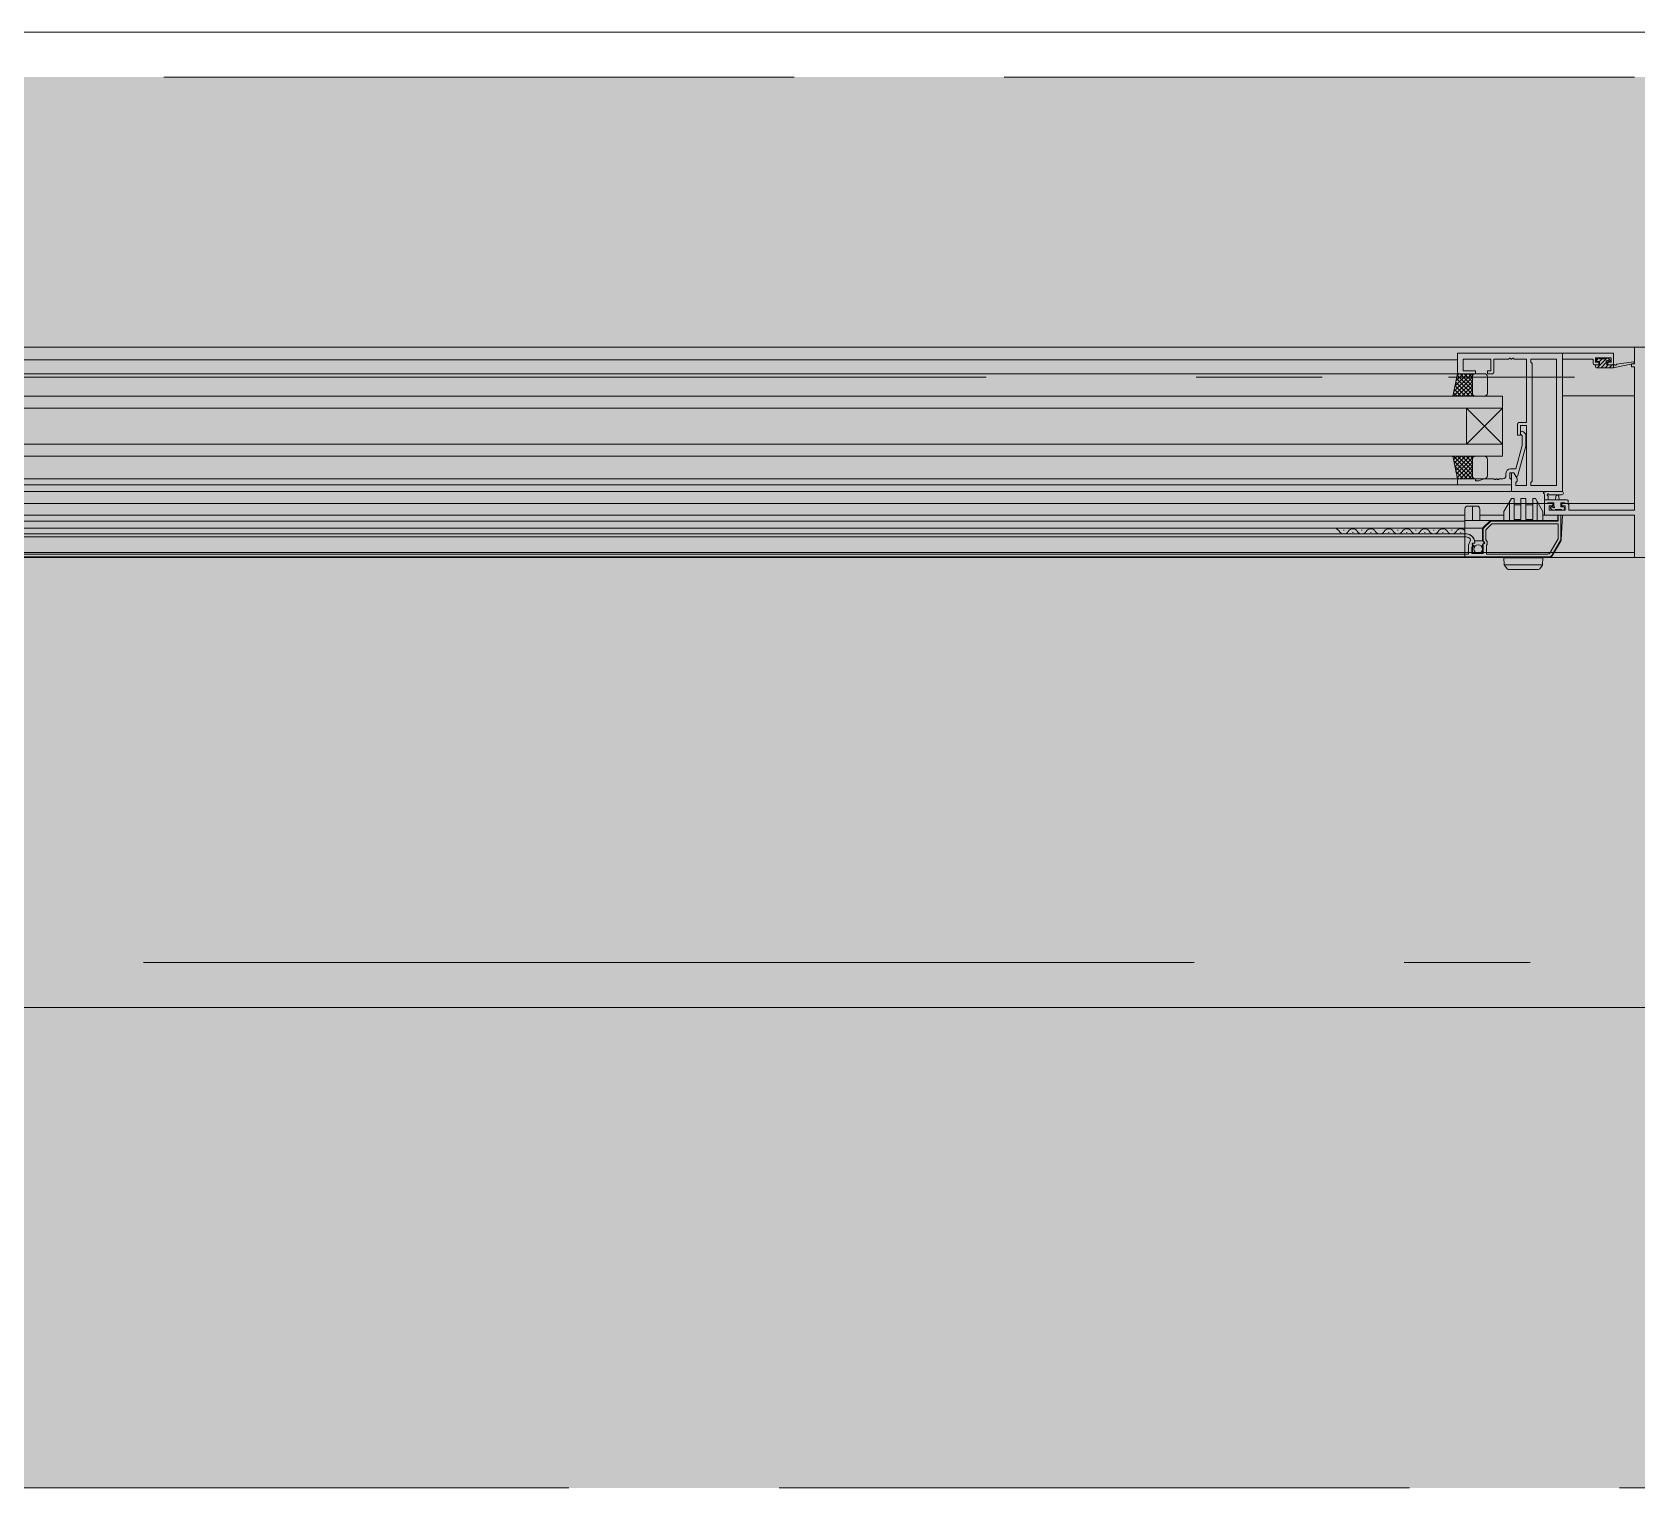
# Model space of a CAD drawing. Units: millimetres at full size. Extents: x -22551 to 92397, y -19340 to 14894.
# Drawn here: x -9652 to -9118, y 6644 to 7129 of the extents above; entities that cross this region are included whole.
import ezdxf

# ---------------------------------------------------------------- set-up
doc = ezdxf.new("R2010")
doc.units = ezdxf.units.MM
doc.header["$LTSCALE"] = 70
doc.linetypes.add('DASHED3', pattern=[4, 3, -1])
doc.linetypes.add('DOUBLE_CHAIN1', pattern=[8.8, 5, -1, 0.6, -0.6, 0.6, -1])
doc.layers.add('1-2_階なし_梁', color=9, linetype='DASHED3', lineweight=15)
doc.layers.add('2-0_通芯', color=7, linetype='Continuous', lineweight=15)

# ---------------------------------------------------------------- blocks, each defined once
blk = doc.blocks.new('グループ部品-125')
at = {"layer": '2-0_通芯'}
for p, q in [((-9118.39, 7024.3), (-9962.89, 7024.3)), ((-9879.39, 7020.1), (-9528.39, 7020.1)), ((-9528.39, 7020.1), (-9177.39, 7020.1)), ((-9177.39, 7022.3), (-9125.39, 7022.3)), ((-9177.39, 7020.1), (-9177.39, 7022.3)), ((-9177.39, 7022.3), (-9177.39, 7016)), ((-9175.46, 7020.37), (-9166.19, 7020.37)), ((-9175.46, 7016.5), (-9175.46, 7020.37)), ((-9166.19, 7020.37), (-9166.19, 7016.5)), ((-9165.19, 7020.37), (-9160.35, 7020.37)), ((-9165.19, 7016), (-9165.19, 7020.37)), ((-9159.43, 7020.37), (-9159.35, 7020.37)), ((-9158.43, 7020.37), (-9154.39, 7020.37)), ((-9154.39, 7020.37), (-9154.39, 6999.2)), ((-9152.89, 7020.37), (-9152.89, 7019.3)), ((-9144.32, 7020.37), (-9152.89, 7020.37)), ((-9144.32, 6978.23), (-9144.32, 7020.37)), ((-9142.39, 7022.3), (-9142.39, 6976.3)), ((-9142.39, 7020.37), (-9132.19, 7020.37)), ((-9142.39, 6976.3), (-9142.39, 7020.37)), ((-9132.19, 7020.37), (-9132.19, 7019)), ((-9131.39, 7020.8), (-9126.19, 7020.8)), ((-9131.39, 7019.3), (-9131.39, 7020.8)), ((-9131.09, 7019.94), (-9130.33, 7020.7)), ((-9131.09, 7019.9), (-9131.09, 7020.4)), ((-9130.83, 7017.5), (-9127.63, 7020.7)), ((-9130.79, 7020.7), (-9130.29, 7020.7)), ((-9130.09, 7020.5), (-9128.09, 7020.5)), ((-9130.08, 7019.6), (-9129.18, 7020.5)), ((-9127.89, 7020.7), (-9127.29, 7020.7)), ((-9127.32, 7019.67), (-9126.73, 7020.26)), ((-9127.08, 7020.61), (-9126.58, 7020.11)), ((-9126.19, 7020.8), (-9126.19, 7019.3)), ((-9125.39, 7019), (-9125.39, 7022.3)), ((-9118.39, 7024.3), (-9093.89, 7024.3)), ((-9118.39, 7018.8), (-9118.39, 7024.3)), ((-9528.39, 7015.5), (-9879.89, 7015.5)), ((-9176.89, 7015.5), (-9528.39, 7015.5)), ((-9177.39, 7015.5), (-9178.89, 7008)), ((-9172.62, 7015.5), (-9178.58, 7009.53)), ((-9174.03, 7015.5), (-9178.23, 7011.3)), ((-9175.45, 7015.5), (-9177.88, 7013.07)), ((-9176.86, 7015.5), (-9177.52, 7014.84)), ((-9172.39, 7009.97), (-9177.48, 7015.06)), ((-9177.39, 7015.5), (-9171.39, 7015.5)), ((-9172.39, 7011.38), (-9176.5, 7015.5)), ((-9171.39, 7016.5), (-9175.46, 7016.5)), ((-9172.39, 7012.8), (-9175.09, 7015.5)), ((-9172.39, 7014.21), (-9173.68, 7015.5)), ((-9172.39, 7008), (-9172.39, 7015.5)), ((-9171.39, 7015.5), (-9171.39, 7016.5)), ((-9168.39, 7015.5), (-9171.39, 7015.5)), ((-9167.39, 7016.5), (-9167.39, 7015.5)), ((-9166.19, 7016.5), (-9167.39, 7016.5)), ((-9167.39, 7015.5), (-9165.69, 7015.5)), ((-9152.89, 7019.3), (-9152.46, 7018.87)), ((-9152.46, 7018.87), (-9152.46, 6979.73)), ((-9131.69, 7018.5), (-9129.99, 7018.5)), ((-9130.29, 7019.3), (-9131.39, 7019.3)), ((-9131.39, 7017.8), (-9131.39, 7018.2)), ((-9131.37, 7018.31), (-9131.2, 7018.48)), ((-9131.09, 7017.5), (-9125.39, 7017.5)), ((-9129.99, 7019.6), (-9130.79, 7019.6)), ((-9130.29, 7018.5), (-9130.29, 7019.3)), ((-9129.99, 7018.5), (-9129.99, 7019.6)), ((-9129.49, 7017.5), (-9127.66, 7019.33)), ((-9128.14, 7017.5), (-9127.14, 7018.5)), ((-9127.59, 7019.14), (-9127.59, 7018.5)), ((-9127.59, 7018.5), (-9125.39, 7018.5)), ((-9127.29, 7019.3), (-9127.29, 7018.5)), ((-9126.19, 7019.3), (-9127.29, 7019.3)), ((-9126.79, 7019.6), (-9127.13, 7019.6)), ((-9126.79, 7017.5), (-9125.79, 7018.5)), ((-9125.44, 7017.5), (-9125.39, 7017.55)), ((-9125.39, 7017.5), (-9118.63, 7018.91)), ((-9125.39, 7018.5), (-9125.3, 7018.51)), ((-9125.39, 7017.5), (-9125.39, 7018.5)), ((-9124.28, 7018.67), (-9118.74, 7019.5)), ((-9119.39, 7018.8), (-9118.39, 7018.8)), ((-9119.39, 7017.8), (-9119.39, 7018.8)), ((-9118.39, 7017.8), (-9119.39, 7017.8)), ((-9118.39, 6970.03), (-9118.39, 7017.8)), ((-9172.39, 7014.31), (-9178.7, 7008)), ((-9176.08, 7008), (-9178.42, 7010.34)), ((-9174.66, 7008), (-9178.18, 7011.52)), ((-9173.25, 7008), (-9177.95, 7012.7)), ((-9172.39, 7008.56), (-9177.71, 7013.88)), ((-9172.39, 7012.9), (-9177.29, 7008)), ((-9172.39, 7011.48), (-9175.87, 7008)), ((-9172.39, 7010.07), (-9174.46, 7008)), ((-9172.39, 7014.5), (-9172.39, 7009)), ((-9167.39, 7009), (-9167.39, 7014.5)), ((-9894.39, 7008), (-9162.39, 7008)), ((-9177.49, 7008), (-9178.66, 7009.17)), ((-9172.39, 7008.66), (-9173.05, 7008)), ((-9171.39, 7008), (-9168.39, 7008)), ((-9162.39, 7008), (-9162.39, 6988)), ((-9142.39, 7008.1), (-9118.39, 7008.1)), ((-9894.39, 7004), (-9162.39, 7004)), ((-9174.39, 6992), (-9162.39, 7004)), ((-9174.39, 7004), (-9162.39, 6992)), ((-9174.39, 6992), (-9174.39, 7004)), ((-9157.39, 6998.7), (-9157.39, 6995)), ((-9154.39, 6999.2), (-9156.89, 6999.2)), ((-9157.39, 6995), (-9156.39, 6995)), ((-9156.39, 6998.2), (-9154.39, 6998.2)), ((-9156.39, 6995), (-9156.39, 6998.2)), ((-9155.79, 6994.85), (-9156.21, 6995.28)), ((-9155.79, 6991.56), (-9155.79, 6994.85)), ((-9155.37, 6996.12), (-9154.59, 6995.35)), ((-9154.59, 6995.35), (-9154.59, 6991.4)), ((-9154.39, 6998.2), (-9154.39, 6978.23)), ((-9162.39, 6992), (-9894.39, 6992)), ((-9894.39, 6988), (-9162.39, 6988)), ((-9177.39, 6980.5), (-9178.89, 6988)), ((-9172.39, 6981.69), (-9178.7, 6988)), ((-9177.49, 6988), (-9178.66, 6986.83)), ((-9176.08, 6988), (-9178.42, 6985.65)), ((-9174.66, 6988), (-9178.18, 6984.48)), ((-9173.25, 6988), (-9177.95, 6983.3)), ((-9172.39, 6983.1), (-9177.29, 6988)), ((-9172.39, 6984.51), (-9175.87, 6988)), ((-9172.39, 6985.93), (-9174.46, 6988)), ((-9172.39, 6987.34), (-9173.05, 6988)), ((-9172.39, 6988), (-9172.39, 6980.5)), ((-9171.39, 6988), (-9168.39, 6988)), ((-9157.87, 6983.8), (-9155.79, 6991.56)), ((-9154.59, 6991.4), (-9157.2, 6981.67)), ((-9172.62, 6980.5), (-9178.58, 6986.46)), ((-9174.03, 6980.5), (-9178.23, 6984.7)), ((-9175.45, 6980.5), (-9177.88, 6982.93)), ((-9172.39, 6987.44), (-9177.71, 6982.12)), ((-9172.39, 6986.03), (-9177.48, 6980.94)), ((-9172.39, 6984.61), (-9176.5, 6980.5)), ((-9172.39, 6983.2), (-9175.09, 6980.5)), ((-9172.39, 6981.5), (-9172.39, 6987)), ((-9167.39, 6987), (-9167.39, 6981.5)), ((-9159.69, 6983.8), (-9157.87, 6983.8)), ((-9897.39, 6978.5), (-9159.39, 6978.5)), ((-9171.39, 6980.5), (-9885.39, 6980.5)), ((-9176.86, 6980.5), (-9177.52, 6981.16)), ((-9177.39, 6978.5), (-9177.39, 6980)), ((-9172.39, 6981.79), (-9173.68, 6980.5)), ((-9171.39, 6980.5), (-9171.39, 6979.8)), ((-9168.39, 6980.5), (-9171.39, 6980.5)), ((-9171.39, 6979.8), (-9170.39, 6979.8)), ((-9170.39, 6979.8), (-9168.47, 6980.5)), ((-9168.47, 6980.5), (-9165.35, 6980.5)), ((-9164.61, 6980.38), (-9164.43, 6980.5)), ((-9164.43, 6980.5), (-9164.35, 6980.5)), ((-9163.43, 6980.5), (-9162.19, 6980.5)), ((-9161.19, 6981.5), (-9161.19, 6982.3)), ((-9158.59, 6982.5), (-9159.89, 6982.5)), ((-9159.89, 6982.5), (-9159.89, 6980.7)), ((-9159.39, 6982.5), (-9159.39, 6976.3)), ((-9157.46, 6980.54), (-9158.59, 6982.5)), ((-9157.68, 6981.3), (-9157.9, 6981.3)), ((-9157.89, 6979.3), (-9157.46, 6979.73)), ((-9157.89, 6978.23), (-9157.89, 6979.3)), ((-9154.39, 6978.23), (-9157.89, 6978.23)), ((-9157.46, 6979.73), (-9157.46, 6980.54)), ((-9152.46, 6979.73), (-9152.89, 6979.3)), ((-9152.89, 6979.3), (-9152.89, 6978.23)), ((-9152.89, 6978.23), (-9144.32, 6978.23)), ((-9914.39, 6976.3), (-9528.39, 6976.3)), ((-9911.19, 6972.3), (-9148.39, 6972.3)), ((-9897.69, 6976.3), (-9528.39, 6976.3)), ((-9528.39, 6976.3), (-9159.09, 6976.3)), ((-9142.39, 6976.3), (-9528.39, 6976.3)), ((-9161.89, 6969.57), (-9159.39, 6973.9)), ((-9159.99, 6966.6), (-9159.99, 6972.86)), ((-9142.39, 6976.3), (-9159.39, 6976.3)), ((-9159.39, 6973.9), (-9158.49, 6973.9)), ((-9158.49, 6966.9), (-9158.49, 6973.9)), ((-9156.19, 6966.9), (-9156.19, 6973.9)), ((-9156.19, 6973.9), (-9154.59, 6973.9)), ((-9154.59, 6966.9), (-9154.59, 6973.9)), ((-9152.29, 6966.9), (-9152.29, 6973.9)), ((-9152.29, 6973.9), (-9151.39, 6973.9)), ((-9148.89, 6969.57), (-9151.39, 6973.9)), ((-9150.79, 6972.86), (-9150.79, 6966.6)), ((-9148.39, 6972.6), (-9148.39, 6975.28)), ((-9148.39, 6973.5), (-9140.79, 6973.5)), ((-9145.59, 6972.3), (-9148.39, 6972.3)), ((-9148.39, 6968.4), (-9148.39, 6972.3)), ((-9145.29, 6972.5), (-9147.29, 6972.5)), ((-9147.19, 6974.68), (-9147.19, 6973.5)), ((-9142.66, 6975.1), (-9146.62, 6975.1)), ((-9145.59, 6972.3), (-9145.59, 6971.5)), ((-9145.29, 6971.56), (-9145.29, 6972.5)), ((-9144.69, 6973.5), (-9144.59, 6974.64)), ((-9143.49, 6973.5), (-9143.59, 6974.64)), ((-9142.89, 6972.5), (-9142.89, 6971.1)), ((-9141.59, 6972.5), (-9142.89, 6972.5)), ((-9118.39, 6972.3), (-9142.59, 6972.3)), ((-9142.59, 6971.5), (-9142.59, 6972.3)), ((-9140.49, 6973.2), (-9140.49, 6972.6)), ((-9881.89, 6968.4), (-9174.89, 6968.4)), ((-9174.89, 6970.4), (-9174.89, 6954.3)), ((-9174.89, 6966.6), (-9143.89, 6966.6)), ((-9173.89, 6971.4), (-9170.89, 6971.4)), ((-9172.39, 6971.4), (-9172.39, 6966.6)), ((-9169.89, 6970.4), (-9169.89, 6966.6)), ((-9161.89, 6968.4), (-9169.89, 6968.4)), ((-9161.89, 6969.57), (-9161.89, 6966.6)), ((-9158.49, 6971.8), (-9156.19, 6971.8)), ((-9156.19, 6966.9), (-9158.49, 6966.9)), ((-9154.59, 6971.8), (-9152.29, 6971.8)), ((-9154.59, 6966.9), (-9152.29, 6966.9)), ((-9148.89, 6969.57), (-9148.89, 6966.6)), ((-9118.39, 6968.4), (-9148.89, 6968.4)), ((-9147.69, 6966.4), (-9147.69, 6966.6)), ((-9146.76, 6971.5), (-9146.76, 6970.03)), ((-9145.59, 6971.5), (-9146.76, 6971.5)), ((-9146.76, 6970.03), (-9141.49, 6970.03)), ((-9145.8, 6970.09), (-9146.3, 6970.59)), ((-9146.09, 6971.1), (-9145.75, 6971.1)), ((-9144.99, 6970), (-9145.59, 6970)), ((-9142.69, 6970.2), (-9144.79, 6970.2)), ((-9143.89, 6966.48), (-9143.89, 6968.4)), ((-9142.89, 6971.1), (-9141.99, 6971.1)), ((-9142.82, 6960.18), (-9142.39, 6968.4)), ((-9141.49, 6971.5), (-9142.59, 6971.5)), ((-9141.99, 6970), (-9142.49, 6970)), ((-9141.69, 6970.8), (-9141.69, 6970.3)), ((-9141.49, 6970.03), (-9141.49, 6971.5)), ((-9140.29, 6971.8), (-9140.29, 6970.03)), ((-9140.29, 6970.03), (-9118.39, 6970.03)), ((-9118.39, 6954.3), (-9118.39, 6968.4)), ((-9887.79, 6964), (-9168.99, 6964)), ((-9174.39, 6962.1), (-9882.39, 6962.1)), ((-9881.89, 6966.4), (-9174.89, 6966.4)), ((-9215.33, 6963.36), (-9215.13, 6963.36)), ((-9212.33, 6962.6), (-9212.13, 6962.6)), ((-9209.33, 6963.36), (-9209.13, 6963.36)), ((-9206.33, 6962.6), (-9206.13, 6962.6)), ((-9200.33, 6962.6), (-9200.13, 6962.6)), ((-9197.33, 6963.36), (-9197.13, 6963.36)), ((-9194.33, 6962.6), (-9194.13, 6962.6)), ((-9191.33, 6963.36), (-9191.13, 6963.36)), ((-9188.33, 6962.6), (-9188.13, 6962.6)), ((-9185.33, 6963.36), (-9185.13, 6963.36)), ((-9182.33, 6962.6), (-9182.13, 6962.6)), ((-9179.33, 6963.36), (-9179.13, 6963.36)), ((-9176.33, 6962.6), (-9176.13, 6962.6)), ((-9938.39, 6955.93), (-9118.39, 6955.93)), ((-9174.49, 6961.1), (-9882.29, 6961.1)), ((-9173.11, 6959.81), (-9173.69, 6958.4)), ((-9173.69, 6958.4), (-9173.69, 6955.4)), ((-9171.95, 6958.14), (-9172.38, 6958.57)), ((-9172.09, 6959.07), (-9171.84, 6959.01)), ((-9168.92, 6959.81), (-9171.64, 6959.81)), ((-9168.99, 6955.6), (-9168.99, 6958.6)), ((-9167.49, 6959.62), (-9167.49, 6958.67)), ((-9145.8, 6954.8), (-9142.95, 6959.73)), ((-9993.39, 6954.3), (-9118.39, 6954.3)), ((-9146.77, 6954.5), (-9910.01, 6954.5)), ((-9161.89, 6954.1), (-9148.89, 6954.1)), ((-9161.89, 6954.1), (-9161.77, 6951.89)), ((-9149.02, 6951.8), (-9161.76, 6951.8)), ((-9160.84, 6950.51), (-9161.72, 6951.73)), ((-9159.99, 6954.1), (-9159.99, 6954.3)), ((-9159.49, 6954.1), (-9159.49, 6954.3)), ((-9151.29, 6954.1), (-9151.29, 6954.3)), ((-9150.79, 6954.3), (-9150.79, 6954.1)), ((-9149.94, 6950.51), (-9149.06, 6951.73)), ((-9148.89, 6954.1), (-9149.01, 6951.89)), ((-9093.89, 6954.3), (-9118.39, 6954.3)), ((-9150.34, 6950.3), (-9160.43, 6950.3)), ((-7298.89, 6804.3), (-9977.89, 6804.3))]:
    blk.add_line(p, q, dxfattribs=at)
at = {"layer": '2-0_通芯', "linetype": 'DOUBLE_CHAIN1'}
for p, q in [((-21388.39, 7014.3), (23861.61, 7014.3)), ((-22551.09, 6819.3), (23861.61, 6819.3))]:
    blk.add_line(p, q, dxfattribs=at)
at = {"layer": '2-0_通芯'}
for points in [[(-9968.39, 7129.3), (-7308.39, 7129.3), (-7308.39, 7114.3)], [(-9168.99, 6960), (-9168.99, 6964), (-9166.39, 6966.6)], [(-9143.79, 6968.4), (-9143.79, 6966.4), (-9166.29, 6966.4), (-9168.79, 6963.9), (-9168.79, 6959.77), (-9168.34, 6959.23)], [(-9145.9, 6955), (-9142.89, 6960.22), (-9142.89, 6968.4)], [(-9146.42, 6955.9), (-9143.79, 6960.46), (-9143.79, 6965.5), (-9165.92, 6965.5), (-9167.89, 6963.53), (-9167.89, 6960.1), (-9167.49, 6959.62)], [(-9883.09, 6958.4), (-9883.09, 6955.4), (-9173.69, 6955.4)], [(-9168.79, 6958.6), (-9168.79, 6955.6), (-9172.59, 6955.6), (-9172.59, 6957.8), (-9172.09, 6957.8)], [(-9171.59, 6959.3), (-9171.59, 6959), (-9172.39, 6959), (-9172.39, 6956.1)], [(-9168.69, 6958.9), (-9168.49, 6958.9), (-9168.49, 6959.3), (-9168.92, 6959.81)], [(-9167.69, 6958.33), (-9167.69, 6955.4), (-9147.29, 6955.4)]]:
    blk.add_lwpolyline(points, dxfattribs=at)
for centre, radius, start, end in [((-9160.35, 7020.57), 0.2, 270, 336.4218), ((-9159.89, 7020.37), 0.3, 23.5782, 156.4218), ((-9159.43, 7020.57), 0.2, 203.5782, 270), ((-9159.35, 7020.57), 0.2, 270, 336.4218), ((-9158.89, 7020.37), 0.3, 23.5782, 156.4218), ((-9158.43, 7020.57), 0.2, 203.5782, 270), ((-9130.79, 7020.4), 0.3, 90, 180), ((-9130.29, 7020.5), 0.2, 0, 90), ((-9127.89, 7020.5), 0.2, 90, 180), ((-9127.29, 7020.4), 0.3, 45, 90), ((-9126.79, 7019.9), 0.3, 270, 45), ((-9176.89, 7016), 0.5, 180, 270), ((-9171.39, 7014.5), 1, 90.0001, 180.0001), ((-9168.39, 7014.5), 1, 0.0001, 90.0001), ((-9165.69, 7016), 0.5, 270, 0), ((-9131.69, 7019), 0.5, 180, 270), ((-9131.09, 7018.2), 0.3, 90, 180), ((-9131.09, 7017.8), 0.3, 180, 270), ((-9130.79, 7019.9), 0.3, 180, 270), ((-9127.59, 7019.6), 0.25, 33.0557, 236.9443), ((-9127.89, 7019.14), 0.3, 0, 56.9443), ((-9127.13, 7019.9), 0.3, 213.0557, 270), ((-9125.89, 7019), 0.5, 270, 0), ((-9125.26, 7018.22), 0.3, 39.1975, 99.1975), ((-9124.79, 7018.6), 0.3, 219.1975, 338.4494), ((-9124.23, 7018.38), 0.3, 98.4494, 158.4494), ((-9118.69, 7019.2), 0.3, 281.7498, 98.4494), ((-9171.39, 7009), 1, 180.0001, 270.0001), ((-9168.39, 7009), 1, 270.0001, 0.0001), ((-9156.89, 6998.7), 0.5, 90, 180), ((-9155.79, 6995.7), 0.6, 45, 225), ((-9171.39, 6987), 1, 89.9999, 179.9999), ((-9168.39, 6987), 1, 359.9999, 89.9999), ((-9159.69, 6982.3), 1.5, 90, 180), ((-9176.89, 6980), 0.5, 90, 180), ((-9171.39, 6981.5), 1, 179.9999, 269.9999), ((-9168.39, 6981.5), 1, 269.9999, 359.9999), ((-9165.35, 6980.3), 0.2, 23.5782, 90), ((-9164.89, 6980.5), 0.3, 203.5782, 336.4218), ((-9164.35, 6980.3), 0.2, 23.5782, 90), ((-9163.89, 6980.5), 0.3, 203.5782, 336.4218), ((-9163.43, 6980.3), 0.2, 90, 156.4218), ((-9162.19, 6981.5), 1, 270, 0), ((-9159.69, 6980.7), 0.2, 180, 270), ((-9159.69, 6980.2), 0.3, 0, 90), ((-9157.68, 6981.8), 0.5, 270, 345), ((-9148.39, 6975.8), 0.3, 79.4712, 240), ((-9148.69, 6975.28), 0.3, 0, 60), ((-9148.09, 6972.6), 0.3, 180, 270), ((-9148.28, 6976.39), 0.3, 259.4712, 319.4712), ((-9147.82, 6976), 0.3, 90, 139.4712), ((-9147.19, 6975.2), 0.3, 19.1898, 240), ((-9147.49, 6972.5), 0.2, 270, 360), ((-9147.49, 6974.68), 0.3, 0, 60), ((-9146.62, 6975.4), 0.3, 199.1898, 270.0402), ((-9144.09, 6974.6), 0.5, 5.0921, 174.9079), ((-9142.66, 6975.7), 0.6, 270.0402, 90.0402), ((-9141.39, 6972.5), 0.2, 180, 270), ((-9140.79, 6973.2), 0.3, 0, 90), ((-9140.79, 6972.6), 0.3, 270, 360), ((-9140.79, 6971.8), 0.5, 0, 90), ((-9173.89, 6970.4), 1, 90, 180), ((-9170.89, 6970.4), 1, 0, 90), ((-9146.09, 6970.8), 0.3, 90, 225), ((-9145.59, 6970.3), 0.3, 225, 270), ((-9145.75, 6970.8), 0.3, 33.0557, 90), ((-9145.29, 6971.1), 0.25, 213.0557, 56.9443), ((-9144.99, 6971.56), 0.3, 180, 236.9443), ((-9144.99, 6970.2), 0.2, 270, 360), ((-9142.49, 6970.2), 0.2, 180, 270), ((-9141.99, 6970.8), 0.3, 0, 90), ((-9141.99, 6970.3), 0.3, 270, 360), ((-9218.23, 6962.14), 1.72, 29.2025, 75.1643), ((-9215.23, 6963.82), 1.72, 209.2025, 330.7975), ((-9212.23, 6962.14), 1.72, 29.2025, 150.7975), ((-9209.23, 6963.82), 1.72, 209.2025, 330.7975), ((-9206.23, 6962.14), 1.72, 29.2025, 150.7975), ((-9203.23, 6963.82), 1.72, 209.2025, 330.7975), ((-9200.23, 6962.14), 1.72, 29.2025, 150.7975), ((-9197.23, 6963.82), 1.72, 209.2025, 330.7975), ((-9194.23, 6962.14), 1.72, 29.2025, 150.7975), ((-9191.23, 6963.82), 1.72, 209.2025, 330.7975), ((-9188.23, 6962.14), 1.72, 29.2025, 150.7975), ((-9185.23, 6963.82), 1.72, 209.2025, 330.7975), ((-9182.23, 6962.14), 1.72, 29.2025, 150.7975), ((-9179.23, 6963.82), 1.72, 209.2025, 330.7975), ((-9176.23, 6962.14), 1.72, 38.7592, 150.7975), ((-9174.49, 6959.2), 2.9, 0, 90), ((-9174.39, 6959.3), 2.8, 0, 90), ((-9174.49, 6959.2), 1.9, 43.1323, 90), ((-9173.47, 6960.16), 0.5, 315.3428, 43.1323), ((-9172.17, 6958.78), 0.3, 75, 225), ((-9171.89, 6956.1), 0.5, 180, 270), ((-9172.09, 6958), 0.2, 270, 45), ((-9170.44, 6957.08), 1.45, 0, 359.999), ((-9171.79, 6959.2), 0.2, 255, 0), ((-9168.69, 6960), 0.3, 180, 220), ((-9168.69, 6958.6), 0.3, 90, 180), ((-9168.49, 6958.6), 0.3, 90, 180), ((-9168.49, 6959.1), 0.2, 270, 40), ((-9167.49, 6958.33), 0.2, 120, 180), ((-9167.69, 6958.67), 0.2, 300, 0), ((-9147.29, 6956.4), 1, 270, 330), ((-9143.82, 6960.23), 1, 330, 357), ((-9161.47, 6951.9), 0.3, 183, 215.719), ((-9149.3, 6951.9), 0.3, 324.281, 357), ((-9146.77, 6955.5), 1, 270, 330), ((-9146.67, 6955.3), 1, 270, 330), ((-9160.43, 6950.8), 0.5, 215.719, 270), ((-9150.34, 6950.8), 0.5, 270, 324.281)]:
    blk.add_arc(centre, radius, start, end, dxfattribs=at)

msp = doc.modelspace()

# ---------------------------------------------------------------- linework, layer by layer
at = {"layer": '1-2_階なし_梁', "color": 7}
msp.add_lwpolyline([(-11363.39, 6644.3), (13561.61, 6644.3), (13561.61, 7114.3), (-11363.39, 7114.3)], close=True, dxfattribs=at)
msp.add_lwpolyline([(-11363.39, 6644.3), (13561.61, 6644.3), (13561.61, 7114.3), (-11363.39, 7114.3)], close=True, dxfattribs=at)
at = {"layer": '1-2_階なし_梁'}
for points in [[(-11363.39, 7114.3), (13561.61, 6644.3), (13561.61, 7114.3)], [(-11363.39, 7114.3), (-11363.39, 6644.3), (13561.61, 6644.3)]]:
    msp.add_solid(points, dxfattribs=at)

# ---------------------------------------------------------------- block references
at = {"layer": '2-0_通芯'}
msp.add_blockref('グループ部品-125', (0, 0), dxfattribs=at)

doc.saveas('drawing.dxf')
